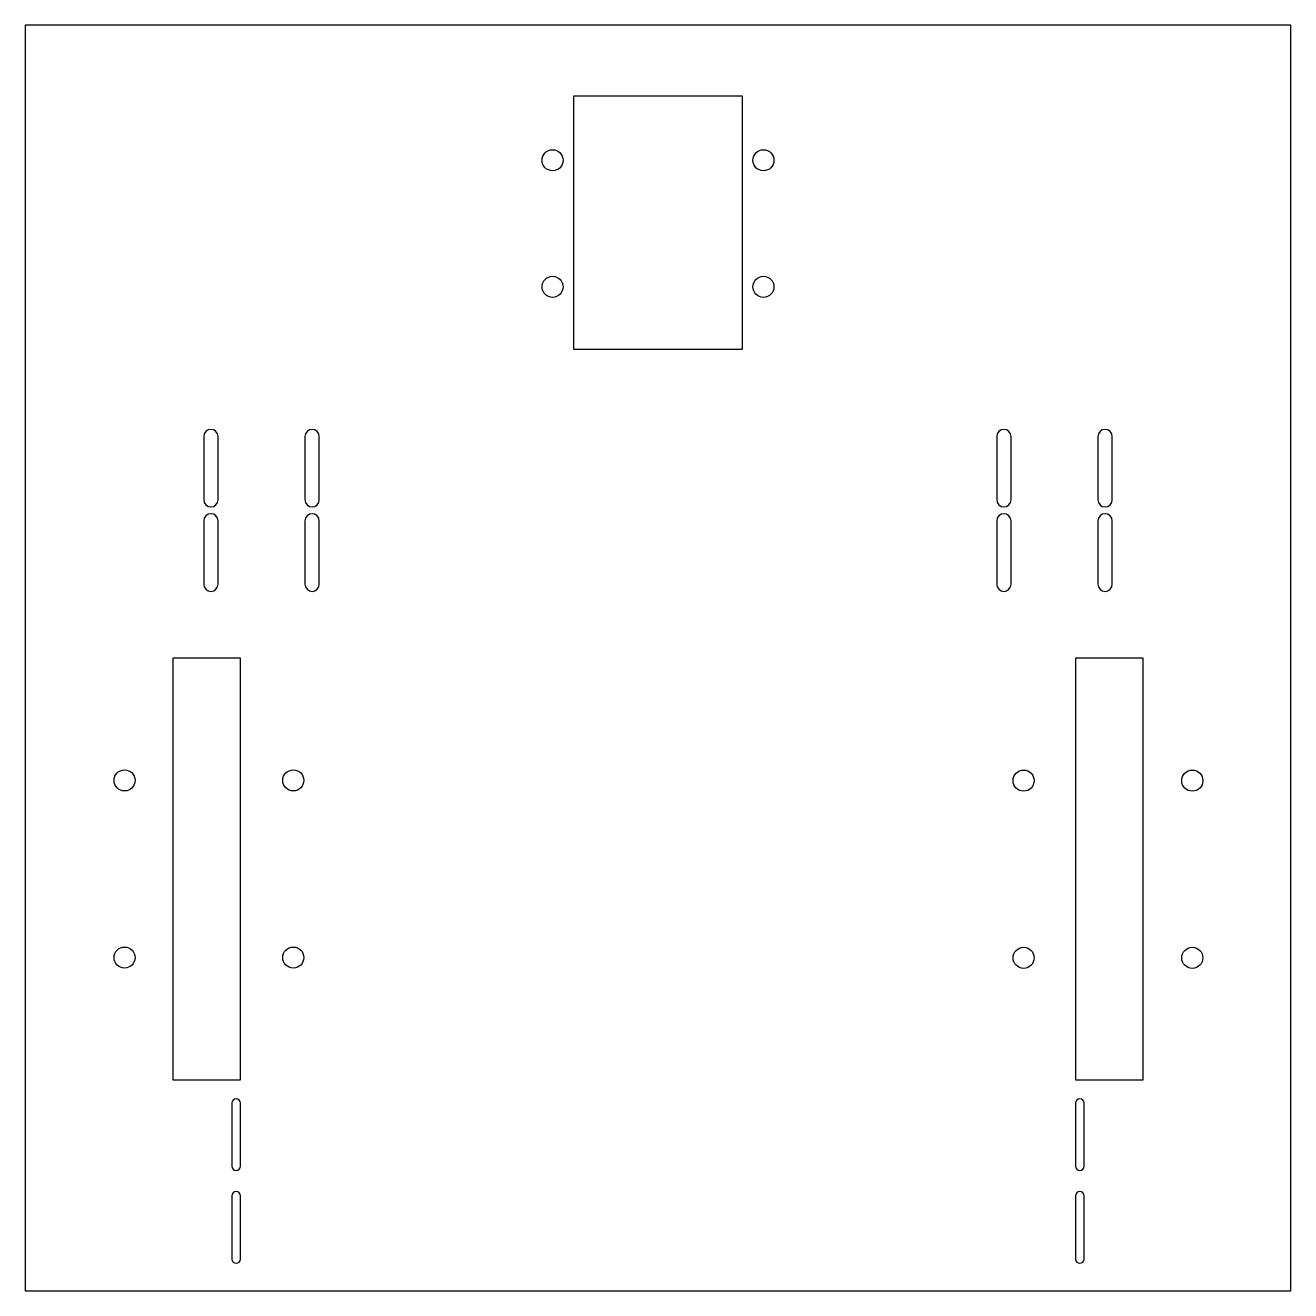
# Model space of a CAD drawing. Header units: millimetres. Extents: x -150 to 150, y -150 to 150.
import ezdxf

# ---------------------------------------------------------------- set-up
doc = ezdxf.new("R2010")
doc.units = ezdxf.units.MM

msp = doc.modelspace()

# ---------------------------------------------------------------- linework, layer by layer
at = {"color": 7, "linetype": 'Continuous', "lineweight": 25}
for p, q in [((150, 150), (-150, 150)), ((-150, 150), (-150, -150)), ((150, -150), (150, 150)), ((20, 133.22), (-20, 133.22)), ((-20, 133.22), (-20, 73.22)), ((20, 73.22), (20, 133.22)), ((-20, 73.22), (20, 73.22)), ((-107.7, 52.5), (-107.7, 37.5)), ((-104.3, 37.5), (-104.3, 52.5)), ((-83.7, 52.5), (-83.7, 37.5)), ((-80.3, 37.5), (-80.3, 52.5)), ((80.3, 52.5), (80.3, 37.5)), ((83.7, 37.5), (83.7, 52.5)), ((104.3, 52.5), (104.3, 37.5)), ((107.7, 37.5), (107.7, 52.5)), ((-107.7, 32.5), (-107.7, 17.5)), ((-104.3, 17.5), (-104.3, 32.5)), ((-83.7, 32.5), (-83.7, 17.5)), ((-80.3, 17.5), (-80.3, 32.5)), ((80.3, 32.5), (80.3, 17.5)), ((83.7, 17.5), (83.7, 32.5)), ((104.3, 32.5), (104.3, 17.5)), ((107.7, 17.5), (107.7, 32.5)), ((-99, 0), (-115, 0)), ((-115, 0), (-115, -100)), ((-99, -100), (-99, 0)), ((115, 0), (99, 0)), ((99, 0), (99, -100)), ((115, -100), (115, 0)), ((-115, -100), (-99, -100)), ((99, -100), (115, -100)), ((-101, -105.5), (-101, -120.5)), ((-99, -120.5), (-99, -105.5)), ((99, -105.5), (99, -120.5)), ((101, -120.5), (101, -105.5)), ((-101, -127.5), (-101, -142.5)), ((-99, -142.5), (-99, -127.5)), ((99, -127.5), (99, -142.5)), ((101, -142.5), (101, -127.5)), ((-150, -150), (150, -150))]:
    msp.add_line(p, q, dxfattribs=at)
for centre in [(-25, 118), (25, 118), (-25, 88), (25, 88), (-126.47, -29.02), (-86.47, -29.02), (86.68, -29.08), (126.68, -29.08), (-126.47, -71.02), (-86.47, -71.02), (86.68, -71.08), (126.68, -71.08)]:
    msp.add_circle(centre, 2.5, dxfattribs=at)
for centre, radius, start, end in [((-106, 52.5), 1.7, 0, 180), ((-82, 52.5), 1.7, 0, 180), ((82, 52.5), 1.7, 0, 180), ((106, 52.5), 1.7, 0, 180), ((-106, 37.5), 1.7, 180, 0), ((-82, 37.5), 1.7, 180, 0), ((82, 37.5), 1.7, 180, 0), ((106, 37.5), 1.7, 180, 0), ((-106, 32.5), 1.7, 0, 180), ((-82, 32.5), 1.7, 0, 180), ((82, 32.5), 1.7, 0, 180), ((106, 32.5), 1.7, 0, 180), ((-106, 17.5), 1.7, 180, 0), ((-82, 17.5), 1.7, 180, 0), ((82, 17.5), 1.7, 180, 0), ((106, 17.5), 1.7, 180, 0), ((-100, -105.5), 1, 0, 180), ((100, -105.5), 1, 0, 180), ((-100, -120.5), 1, 180, 0), ((100, -120.5), 1, 180, 0), ((-100, -127.5), 1, 0, 180), ((100, -127.5), 1, 0, 180), ((-100, -142.5), 1, 180, 0), ((100, -142.5), 1, 180, 0)]:
    msp.add_arc(centre, radius, start, end, dxfattribs=at)

doc.saveas('drawing.dxf')
